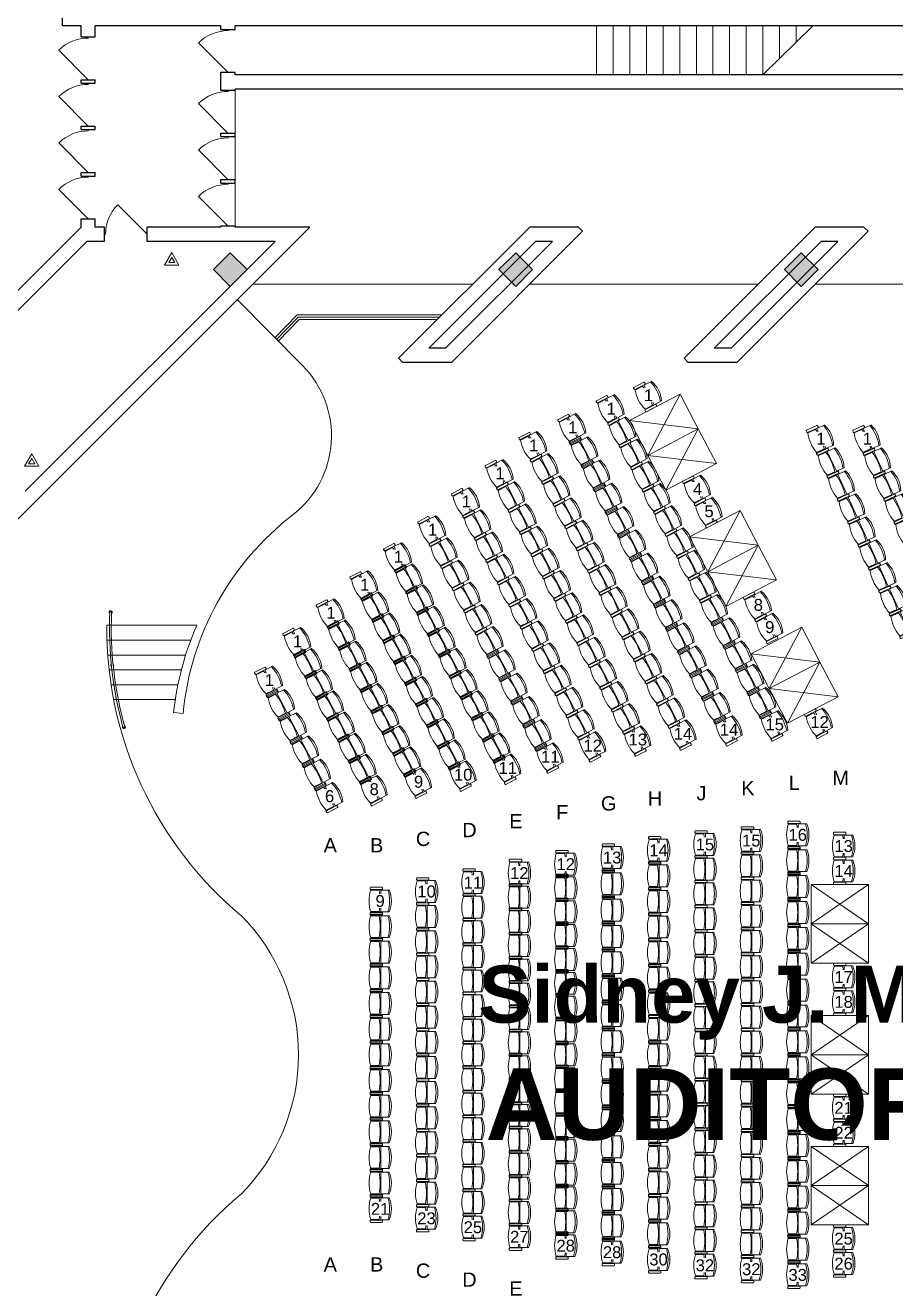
# Model space of a CAD drawing. Header units: inches. Extents: x -68 to 10561, y -2 to 2943.
# Drawn here: x 1302 to 2034, y 1186 to 2248 of the extents above; entities that cross this region are included whole.
import ezdxf
from ezdxf.enums import TextEntityAlignment as Align

# ---------------------------------------------------------------- set-up
doc = ezdxf.new("R2010")
doc.units = ezdxf.units.IN
doc.header["$MEASUREMENT"] = 0
doc.linetypes.add('DASHED', pattern=[0.75, 0.5, -0.25])
doc.layers.get('0').update_dxf_attribs({"linetype": 'CONTINUOUS', "lineweight": 5})
for name, color, linetype, lineweight in [('1_A-ANNO-TEXT-MRMS-LG', 7, 'CONTINUOUS', 5), ('1_A-CLNG-SUSP', 15, 'DASHED', 5), ('1_A-COLS-HTCH', 8, 'CONTINUOUS', 5), ('1_A-COLS-OTLN', 7, 'CONTINUOUS', 25), ('1_A-DOOR-SWNG', 124, 'CONTINUOUS', 5), ('1_A-FLOR-HRAL', 35, 'CONTINUOUS', 5), ('1_A-FLOR-LEVL', 8, 'CONTINUOUS', 5), ('1_A-FLOR-RAIS-STG', 7, 'CONTINUOUS', 5), ('1_A-FLOR-STRS', 134, 'CONTINUOUS', 5), ('1_A-FURN-FIXDsma_a', 254, 'CONTINUOUS', 5), ('1_A-FURN-SPEC-RN', 1, 'CONTINUOUS', 5), ('1_A-FURN-SPEC-SN', 30, 'CONTINUOUS', 5), ('1_A-WALL-FULL', 7, 'CONTINUOUS', 25), ('1_F-PROT-EQPM-EXT', 1, 'CONTINUOUS', 5)]:
    doc.layers.add(name, color=color, linetype=linetype, lineweight=lineweight)
doc.styles.add('HELV-L', font='')
doc.styles.add('LBL1', font='swisseb.ttf')
doc.styles.get('HELV-L').set_extended_font_data('Swis721 Th BT')

# ---------------------------------------------------------------- blocks, each defined once
blk = doc.blocks.new('FEXT-SYM')
for p, q in [((-3, 0), (0, 5.2)), ((-3, 0), (3, 0)), ((-1.27, 1), (0, 3.2)), ((-1.27, 1), (1.27, 1)), ((3, 0), (0, 5.2)), ((1.27, 1), (0, 3.2))]:
    blk.add_line(p, q)
blk = doc.blocks.new('F_MR_SEAT-A4sma')
for p, q in [((-11.5, 8), (-11.5, 17.4)), ((-11, 17.9), (-10, 17.9)), ((-9.5, 8), (-9.5, 17.4)), ((-9, 10.4), (-9, 17.5)), ((9, 10.4), (9, 17.5)), ((9.5, 8), (9.5, 17.4)), ((10, 17.9), (11, 17.9)), ((11.5, 8), (11.5, 17.4)), ((-11, 7.5), (-10, 7.5)), ((-9.2, 9), (9.2, 9)), ((-9.2, 1.9), (-9.2, 9)), ((9.2, 1.9), (9.2, 9)), ((10, 7.5), (11, 7.5))]:
    blk.add_line(p, q)
for centre, radius, start, end in [((-11, 17.4), 0.5, 90, 180), ((-10, 17.4), 0.5, 0, 90), ((0, -11.1), 29.9, 72.4865, 107.5135), ((10, 17.4), 0.5, 90, 180), ((11, 17.4), 0.5, 0, 90), ((-11, 8), 0.5, 180, 270), ((-10, 8), 0.5, 270, 0), ((0, 33), 31.5, 252.9173, 287.0827), ((0, 23.6), 23.6, 246.912, 293.088), ((0, 55.7), 46.2, 258.7559, 281.2441), ((10, 8), 0.5, 180, 270), ((11, 8), 0.5, 270, 0)]:
    blk.add_arc(centre, radius, start, end)
blk = doc.blocks.new('HC_space')
for p, q in [((16.5, 48), (-16.5, 48)), ((-16.5, 48), (-16.5, 0)), ((-16.5, 48), (16.5, 0)), ((16.5, 48), (-16.5, 0)), ((16.5, 48), (16.5, 0)), ((16.5, 0), (-16.5, 0))]:
    blk.add_line(p, q)

msp = doc.modelspace()

# ---------------------------------------------------------------- hatches: boundary and pattern name
at = {"layer": '1_A-COLS-HTCH'}
for points in [[(1474.4, 2028.7), (1488.5, 2042.9), (1474.4, 2057), (1460.2, 2042.9)], [(1714.4, 2028.7), (1728.5, 2042.9), (1714.4, 2057), (1700.2, 2042.9)], [(1954.4, 2028.7), (1968.5, 2042.9), (1954.4, 2057), (1940.2, 2042.9)]]:
    msp.add_hatch(color=256, dxfattribs=at).paths.add_polyline_path(points)

# ---------------------------------------------------------------- linework, layer by layer
at = {"layer": '1_A-CLNG-SUSP'}
for p, q in [((1478.5, 2194.6), (1478.5, 2078.6)), ((1493.2, 2030.6), (1678.1, 2030.6)), ((1726.1, 2030.6), (1918.1, 2030.6)), ((1966.1, 2030.6), (2158.1, 2030.6))]:
    msp.add_line(p, q, dxfattribs=at)
at = {"layer": '1_A-COLS-OTLN'}
for p, q in [((1460.2, 2042.9), (1474.4, 2057)), ((1488.5, 2042.9), (1474.4, 2057)), ((1700.2, 2042.9), (1714.4, 2057)), ((1728.5, 2042.9), (1714.4, 2057)), ((1940.2, 2042.9), (1954.4, 2057)), ((1968.5, 2042.9), (1954.4, 2057)), ((1474.4, 2028.7), (1460.2, 2042.9)), ((1474.4, 2028.7), (1488.5, 2042.9)), ((1714.4, 2028.7), (1700.2, 2042.9)), ((1714.4, 2028.7), (1728.5, 2042.9)), ((1954.4, 2028.7), (1940.2, 2042.9)), ((1954.4, 2028.7), (1968.5, 2042.9))]:
    msp.add_line(p, q, dxfattribs=at)
at = {"layer": '1_A-DOOR-SWNG'}
for p, q in [((1472.5, 2208.7), (1447.8, 2233.4)), ((1355, 2202.5), (1330.2, 2227.3)), ((1355, 2163.5), (1330.2, 2188.3)), ((1472.5, 2157.6), (1447.8, 2182.4)), ((1355, 2124.5), (1330.2, 2149.3)), ((1472.5, 2118.6), (1447.8, 2143.4)), ((1355, 2085.5), (1330.2, 2110.3)), ((1472.5, 2079.6), (1447.8, 2104.4)), ((1404.6, 2072.6), (1379.8, 2097.4))]:
    msp.add_line(p, q, dxfattribs=at)
for centre, start, end in [((1472.5, 2208.7), 89.4634, 135), ((1355, 2202.5), 89.4634, 135), ((1355, 2163.5), 89.4634, 135), ((1472.5, 2157.6), 89.4634, 135), ((1355, 2124.5), 89.4634, 135), ((1472.5, 2118.6), 89.4634, 135), ((1355, 2085.5), 89.4634, 135), ((1472.5, 2079.6), 89.4634, 135), ((1404.6, 2072.6), 135, 180.5366)]:
    msp.add_arc(centre, 35, start, end, dxfattribs=at)
at = {"layer": '1_A-FLOR-HRAL'}
for p, q in [((1530.7, 2004.9), (1512, 1985.6)), ((1531.5, 2002.9), (1513.4, 1984.2)), ((1652.4, 2004.9), (1530.7, 2004.9)), ((1650.4, 2002.9), (1531.5, 2002.9))]:
    msp.add_line(p, q, dxfattribs=at)
for centre, radius, start, end in [((1373.9, 1754.9), 1.25, 304.5453, 230.8054), ((1686, 1741.7), 313.1, 177.5895, 195.4737), ((1373.9, 1754.9), 0.751, 0, 180), ((1686, 1741.7), 311.6, 177.5779, 195.4737), ((1375.3, 1710.2), 1.25, 132.5669, 239.0105), ((1375.3, 1710.2), 1.25, 312.7504, 58.827), ((1385, 1658.3), 1.25, 142.2519, 68.512), ((1385, 1658.3), 0.75, 195.4737, 15.4737)]:
    msp.add_arc(centre, radius, start, end, dxfattribs=at)
at = {"layer": '1_A-FLOR-LEVL', "linetype": 'Continuous'}
for p, q in [((1532.4, 2000.9), (1514.8, 1982.8)), ((1648.4, 2000.9), (1532.4, 2000.9))]:
    msp.add_line(p, q, dxfattribs=at)
at = {"layer": '1_A-FLOR-RAIS-STG'}
for p, q in [((1535.2, 1962.2), (1480.3, 2017.7)), ((1370.7, 1743.9), (1446.2, 1743.9)), ((1426.8, 1670.5), (1434.8, 1669.7))]:
    msp.add_line(p, q, dxfattribs=at)
for centre, radius, start, end in [((1475.5, 1903.1), 84, 307.7542, 44.6816), ((1674.2, 1646.5), 240.6, 127.7542, 174.4633), ((1686, 1741.7), 315.4, 179.6059, 229.9702), ((1680, 1642.8), 254.7, 156.635, 173.7751), ((1365.8, 1382.9), 166, 0, 45), ((1365.8, 1382.9), 166, 315, 0), ((1686, 1024), 315.4, 130.0298, 180.3941)]:
    msp.add_arc(centre, radius, start, end, dxfattribs=at)
at = {"layer": '1_A-FLOR-STRS'}
for p, q in [((1782.2, 2206.6), (1782.2, 2247.7)), ((1796.2, 2206.6), (1796.2, 2247.7)), ((1810.2, 2206.6), (1810.2, 2247.7)), ((1824.2, 2206.6), (1824.2, 2247.7)), ((1838.2, 2206.6), (1838.2, 2247.7)), ((1852.2, 2206.6), (1852.2, 2247.7)), ((1866.2, 2206.6), (1866.2, 2247.7)), ((1880.2, 2206.6), (1880.2, 2247.7)), ((1894.2, 2206.6), (1894.2, 2247.7)), ((1908.2, 2206.6), (1908.2, 2247.7)), ((1922.2, 2206.6), (1922.2, 2247.7)), ((1922.2, 2206.6), (1964.2, 2247.7)), ((1936.2, 2220.3), (1936.2, 2247.7)), ((1950.2, 2234), (1950.2, 2247.7))]:
    msp.add_line(p, q, dxfattribs=at)
at = {"layer": '1_A-FLOR-STRS', "linetype": 'Continuous'}
for p, q in [((1370.8, 1731.4), (1441.2, 1731.4)), ((1371.5, 1718.9), (1436.9, 1718.9)), ((1372.7, 1706.4), (1433.3, 1706.4)), ((1374.3, 1693.9), (1430.4, 1693.9)), ((1376.5, 1681.4), (1428.2, 1681.4))]:
    msp.add_line(p, q, dxfattribs=at)
at = {"layer": '1_A-WALL-FULL'}
for p, q in [((1333.5, 2247.7), (1333.5, 2299)), ((1349, 2247.7), (1333.5, 2247.7)), ((1349, 2238.5), (1349, 2247.7)), ((1466.5, 2247.7), (1361, 2247.7)), ((1361, 2238.5), (1361, 2247.7)), ((1466.5, 2244.7), (1466.5, 2247.7)), ((1466.5, 2244.7), (1478.5, 2244.7)), ((2394.1, 2247.7), (1478.5, 2247.7)), ((1478.5, 2244.7), (1478.5, 2247.7)), ((1349, 2238.5), (1361, 2238.5)), ((1349, 2199.5), (1349, 2202.5)), ((1349, 2202.5), (1361, 2202.5)), ((1349, 2199.5), (1361, 2199.5)), ((1361, 2199.5), (1361, 2202.5)), ((1466.5, 2208.7), (1478.5, 2208.7)), ((1466.5, 2193.6), (1466.5, 2208.7)), ((1478.5, 2206.6), (1478.5, 2208.7)), ((2353.1, 2206.6), (1478.5, 2206.6)), ((1466.5, 2193.6), (1478.5, 2193.6)), ((2358, 2194.6), (1478.5, 2194.6)), ((1478.5, 2193.6), (1478.5, 2194.6)), ((1349, 2160.5), (1349, 2163.5)), ((1349, 2163.5), (1361, 2163.5)), ((1349, 2160.5), (1361, 2160.5)), ((1361, 2160.5), (1361, 2163.5)), ((1466.5, 2157.6), (1478.5, 2157.6)), ((1466.5, 2154.6), (1466.5, 2157.6)), ((1478.5, 2154.6), (1478.5, 2157.6)), ((1466.5, 2154.6), (1478.5, 2154.6)), ((1349, 2121.5), (1349, 2124.5)), ((1349, 2124.5), (1361, 2124.5)), ((1361, 2121.5), (1361, 2124.5)), ((1349, 2121.5), (1361, 2121.5)), ((1466.5, 2118.6), (1478.5, 2118.6)), ((1466.5, 2115.6), (1466.5, 2118.6)), ((1466.5, 2115.6), (1478.5, 2115.6)), ((1478.5, 2115.6), (1478.5, 2118.6)), ((1349, 2085.5), (1361, 2085.5)), ((1349, 2078.6), (1349, 2085.5)), ((1361, 2078.6), (1361, 2085.5)), ((1349, 2078.6), (1169.2, 1898.9)), ((1541.2, 2078.6), (1218.8, 1756.2)), ((1368.6, 2078.6), (1361, 2078.6)), ((1368.6, 2066.6), (1368.6, 2078.6)), ((1404.6, 2066.6), (1404.6, 2078.6)), ((1466.5, 2078.6), (1404.6, 2078.6)), ((1466.5, 2079.6), (1478.5, 2079.6)), ((1466.5, 2078.6), (1466.5, 2079.6)), ((1478.5, 2078.6), (1478.5, 2079.6)), ((1541.2, 2078.6), (1478.5, 2078.6)), ((1726.1, 2078.6), (1615.9, 1968.4)), ((1770.6, 2075.1), (1660.3, 1964.8)), ((1767.1, 2078.6), (1726.1, 2078.6)), ((1770.6, 2075.1), (1767.1, 2078.6)), ((1966.1, 2078.6), (1855.9, 1968.4)), ((2010.6, 2075.1), (1900.3, 1964.8)), ((2007.1, 2078.6), (1966.1, 2078.6)), ((2010.6, 2075.1), (2007.1, 2078.6)), ((1353.9, 2066.6), (1174.2, 1886.9)), ((1512.3, 2066.6), (1302.1, 1856.5)), ((1368.6, 2066.6), (1353.9, 2066.6)), ((1512.3, 2066.6), (1404.6, 2066.6)), ((1731.1, 2066.6), (1641.3, 1976.8)), ((1745.2, 2066.6), (1655.4, 1976.8)), ((1745.2, 2066.6), (1731.1, 2066.6)), ((1971.1, 2066.6), (1881.3, 1976.8)), ((1985.2, 2066.6), (1895.4, 1976.8)), ((1985.2, 2066.6), (1971.1, 2066.6)), ((1655.4, 1976.8), (1641.3, 1976.8)), ((1895.4, 1976.8), (1881.3, 1976.8)), ((1615.9, 1968.4), (1619.4, 1964.8)), ((1660.3, 1964.8), (1619.4, 1964.8)), ((1855.9, 1968.4), (1859.4, 1964.8)), ((1900.3, 1964.8), (1859.4, 1964.8))]:
    msp.add_line(p, q, dxfattribs=at)

# ---------------------------------------------------------------- block references
at = {"layer": '1_A-FURN-FIXDsma_a'}
for name, p, rotation in [('F_MR_SEAT-A4sma', (1834.4, 1941.6), 117.3699794504688), ('F_MR_SEAT-A4sma', (1803, 1930.4), 117.3699794504688), ('HC_space', (1860.2, 1923.6), 117.6583560703336), ('F_MR_SEAT-A4sma', (1770.7, 1914.6), 117.3699794504688), ('F_MR_SEAT-A4sma', (1812.7, 1911.7), 117.3699794504688), ('F_MR_SEAT-A4sma', (1979.5, 1904.6), 114.3517679283563), ('F_MR_SEAT-A4sma', (2018.5, 1904.6), 114.3517679283272), ('F_MR_SEAT-A4sma', (1738, 1899.5), 117.3699794504688), ('F_MR_SEAT-A4sma', (1780.8, 1895), 117.3699794504688), ('F_MR_SEAT-A4sma', (1822.4, 1893.1), 117.3699794504688), ('HC_space', (1875.5, 1894.4), 117.6583560703336), ('F_MR_SEAT-A4sma', (1747.6, 1880.9), 117.3699794504688), ('F_MR_SEAT-A4sma', (1988.3, 1885.4), 114.3517679283563), ('F_MR_SEAT-A4sma', (2027.3, 1885.4), 114.3517679283272), ('F_MR_SEAT-A4sma', (1709.6, 1875.9), 117.3699794504688), ('F_MR_SEAT-A4sma', (1790.9, 1875.5), 117.3699794504688), ('F_MR_SEAT-A4sma', (1832, 1874.4), 117.3699794504688), ('F_MR_SEAT-A4sma', (1757.3, 1862.2), 117.3699794504688), ('F_MR_SEAT-A4sma', (1875.6, 1862.8), 117.3699794504688), ('F_MR_SEAT-A4sma', (1997, 1866.1), 114.3517679283563), ('F_MR_SEAT-A4sma', (2036, 1866.1), 114.3517679283272), ('F_MR_SEAT-A4sma', (1681.3, 1852.3), 117.3699794504688), ('F_MR_SEAT-A4sma', (1719.3, 1857.3), 117.3699794504688), ('F_MR_SEAT-A4sma', (1801, 1856), 117.3699794504688), ('F_MR_SEAT-A4sma', (1841.7, 1855.8), 117.3699794504688), ('F_MR_SEAT-A4sma', (1728.9, 1838.6), 117.3699794504688), ('F_MR_SEAT-A4sma', (1766.9, 1843.6), 117.3699794504688), ('F_MR_SEAT-A4sma', (1885.3, 1844.1), 117.3699794504688), ('F_MR_SEAT-A4sma', (2005.7, 1846.8), 114.3517679283563), ('F_MR_SEAT-A4sma', (2044.7, 1846.8), 114.3517679283272), ('F_MR_SEAT-A4sma', (1653, 1828.7), 117.3699794504688), ('F_MR_SEAT-A4sma', (1691, 1833.7), 117.3699794504688), ('F_MR_SEAT-A4sma', (1811.2, 1836.4), 117.3699794504688), ('F_MR_SEAT-A4sma', (1851.3, 1837.1), 117.3699794504688), ('HC_space', (1910.6, 1825.8), 117.6583560703336), ('F_MR_SEAT-A4sma', (2014.4, 1827.5), 114.3517679283563), ('F_MR_SEAT-A4sma', (2053.4, 1827.5), 114.3517679283272), ('F_MR_SEAT-A4sma', (1738.6, 1820), 117.3699794504688), ('F_MR_SEAT-A4sma', (1776.6, 1824.9), 117.3699794504688), ('F_MR_SEAT-A4sma', (1821.3, 1816.9), 117.3699794504688), ('F_MR_SEAT-A4sma', (1861, 1818.5), 117.3699794504688), ('F_MR_SEAT-A4sma', (1624.2, 1806), 117.3699794504688), ('F_MR_SEAT-A4sma', (1662.6, 1810.1), 117.3699794504688), ('F_MR_SEAT-A4sma', (1700.6, 1815), 117.3699794504688), ('F_MR_SEAT-A4sma', (1786.2, 1806.3), 117.3699794504688), ('F_MR_SEAT-A4sma', (2023.2, 1808.2), 114.3517679283563), ('F_MR_SEAT-A4sma', (1710.3, 1796.4), 117.3699794504688), ('F_MR_SEAT-A4sma', (1748.2, 1801.3), 117.3699794504688), ('F_MR_SEAT-A4sma', (1831.4, 1797.3), 117.3699794504688), ('F_MR_SEAT-A4sma', (1870.6, 1799.8), 117.3699794504688), ('HC_space', (1925.9, 1796.6), 117.6583560703336), ('F_MR_SEAT-A4sma', (1633.4, 1788.2), 117.3699794504688), ('F_MR_SEAT-A4sma', (1672.3, 1791.4), 117.3699794504688), ('F_MR_SEAT-A4sma', (1795.9, 1787.6), 117.3699794504688), ('F_MR_SEAT-A4sma', (2031.9, 1788.9), 114.3517679283563), ('F_MR_SEAT-A4sma', (1595.9, 1782.4), 117.3699794504688), ('F_MR_SEAT-A4sma', (1719.9, 1777.7), 117.3699794504688), ('F_MR_SEAT-A4sma', (1757.9, 1782.7), 117.3699794504688), ('F_MR_SEAT-A4sma', (1841.5, 1777.8), 117.3699794504688), ('F_MR_SEAT-A4sma', (1880.3, 1781.2), 117.3699794504688), ('F_MR_SEAT-A4sma', (1605.1, 1764.6), 117.3699794504688), ('F_MR_SEAT-A4sma', (1642.6, 1770.5), 117.3699794504688), ('F_MR_SEAT-A4sma', (1682, 1772.8), 117.3699794504688), ('F_MR_SEAT-A4sma', (1767.5, 1764), 117.3699794504688), ('F_MR_SEAT-A4sma', (1805.5, 1769), 117.3699794504688), ('F_MR_SEAT-A4sma', (1926.7, 1765.3), 117.3699794504688), ('F_MR_SEAT-A4sma', (2040.6, 1769.7), 114.3517679283563), ('F_MR_SEAT-A4sma', (1567.6, 1758.8), 117.3699794504688), ('F_MR_SEAT-A4sma', (1651.8, 1752.7), 117.3699794504688), ('F_MR_SEAT-A4sma', (1691.6, 1754.1), 117.3699794504688), ('F_MR_SEAT-A4sma', (1729.6, 1759.1), 117.3699794504688), ('F_MR_SEAT-A4sma', (1851.6, 1758.3), 117.3699794504688), ('F_MR_SEAT-A4sma', (1889.9, 1762.5), 117.3699794504688), ('F_MR_SEAT-A4sma', (1614.3, 1746.9), 117.3699794504688), ('F_MR_SEAT-A4sma', (1777.2, 1745.4), 117.3699794504688), ('F_MR_SEAT-A4sma', (1815.2, 1750.3), 117.3699794504688), ('F_MR_SEAT-A4sma', (1900.1, 1743), 117.3699794504688), ('F_MR_SEAT-A4sma', (1936.4, 1746.7), 117.3699794504688), ('F_MR_SEAT-A4sma', (2049.4, 1750.4), 114.3517679283563), ('F_MR_SEAT-A4sma', (1539.5, 1734.8), 117.3699794504688), ('F_MR_SEAT-A4sma', (1576.8, 1741), 117.3699794504688), ('F_MR_SEAT-A4sma', (1661, 1734.9), 117.3699794504688), ('F_MR_SEAT-A4sma', (1701.3, 1735.5), 117.3699794504688), ('F_MR_SEAT-A4sma', (1739.2, 1740.4), 117.3699794504688), ('F_MR_SEAT-A4sma', (1824.8, 1731.7), 117.3699794504688), ('F_MR_SEAT-A4sma', (1861.7, 1738.7), 117.3699794504688), ('HC_space', (1962.4, 1727.6), 117.6583560703336), ('F_MR_SEAT-A4sma', (1586, 1723.3), 117.3699794504688), ('F_MR_SEAT-A4sma', (1623.5, 1729.1), 117.3699794504688), ('F_MR_SEAT-A4sma', (1748.9, 1721.8), 117.3699794504688), ('F_MR_SEAT-A4sma', (1786.9, 1726.7), 117.3699794504688), ('F_MR_SEAT-A4sma', (1910.2, 1723.5), 117.3699794504688), ('F_MR_SEAT-A4sma', (1548.7, 1717), 117.3699794504688), ('F_MR_SEAT-A4sma', (1632.7, 1711.4), 117.3699794504688), ('F_MR_SEAT-A4sma', (1670.2, 1717.2), 117.3699794504688), ('F_MR_SEAT-A4sma', (1711.4, 1715.9), 117.3699794504688), ('F_MR_SEAT-A4sma', (1834.5, 1713), 117.3699794504688), ('F_MR_SEAT-A4sma', (1871.8, 1719.2), 117.3699794504688), ('F_MR_SEAT-A4sma', (1515.8, 1702.2), 117.3699794504688), ('F_MR_SEAT-A4sma', (1595.2, 1705.5), 117.3699794504688), ('F_MR_SEAT-A4sma', (1758.5, 1703.1), 117.3699794504688), ('F_MR_SEAT-A4sma', (1796.5, 1708.1), 117.3699794504688), ('F_MR_SEAT-A4sma', (1881.9, 1699.7), 117.3699794504688), ('F_MR_SEAT-A4sma', (1920.3, 1703.9), 117.3699794504688), ('HC_space', (1977.7, 1698.4), 117.6583560703336), ('F_MR_SEAT-A4sma', (1557.9, 1699.2), 117.3699794504688), ('F_MR_SEAT-A4sma', (1641.9, 1693.6), 117.3699794504688), ('F_MR_SEAT-A4sma', (1679.4, 1699.4), 117.3699794504688), ('F_MR_SEAT-A4sma', (1721.5, 1696.4), 117.3699794504688), ('F_MR_SEAT-A4sma', (1806.2, 1689.4), 117.3699794504688), ('F_MR_SEAT-A4sma', (1844.2, 1694.4), 117.3699794504688), ('F_MR_SEAT-A4sma', (1525.9, 1682.7), 117.3699794504688), ('F_MR_SEAT-A4sma', (1567.1, 1681.5), 117.3699794504688), ('F_MR_SEAT-A4sma', (1604.4, 1687.7), 117.3699794504688), ('F_MR_SEAT-A4sma', (1688.6, 1681.7), 117.3699794504688), ('F_MR_SEAT-A4sma', (1768.2, 1684.5), 117.3699794504688), ('F_MR_SEAT-A4sma', (1892.1, 1680.1), 117.3699794504688), ('F_MR_SEAT-A4sma', (1930.4, 1684.4), 117.3699794504688), ('F_MR_SEAT-A4sma', (1613.5, 1670), 117.3699794504688), ('F_MR_SEAT-A4sma', (1651.1, 1675.8), 117.3699794504688), ('F_MR_SEAT-A4sma', (1731.6, 1676.8), 117.3699794504688), ('F_MR_SEAT-A4sma', (1815.8, 1670.8), 117.3699794504688), ('F_MR_SEAT-A4sma', (1853.8, 1675.7), 117.3699794504688), ('F_MR_SEAT-A4sma', (1536, 1663.1), 117.3699794504688), ('F_MR_SEAT-A4sma', (1576.3, 1663.7), 117.3699794504688), ('F_MR_SEAT-A4sma', (1660.2, 1658.1), 117.3699794504688), ('F_MR_SEAT-A4sma', (1697.8, 1663.9), 117.3699794504688), ('F_MR_SEAT-A4sma', (1741.7, 1657.3), 117.3699794504688), ('F_MR_SEAT-A4sma', (1777.8, 1665.8), 117.3699794504688), ('F_MR_SEAT-A4sma', (1902.2, 1660.6), 117.3699794504688), ('F_MR_SEAT-A4sma', (1940.5, 1664.8), 117.3699794504688), ('F_MR_SEAT-A4sma', (1978.2, 1667), 117.3699794504688), ('F_MR_SEAT-A4sma', (1622.7, 1652.2), 117.3699794504688), ('F_MR_SEAT-A4sma', (1787.5, 1647.2), 117.3699794504688), ('F_MR_SEAT-A4sma', (1825.5, 1652.1), 117.3699794504688), ('F_MR_SEAT-A4sma', (1863.5, 1657.1), 117.3699794504688), ('F_MR_SEAT-A4sma', (1546.1, 1643.6), 117.3699794504688), ('F_MR_SEAT-A4sma', (1585.4, 1645.9), 117.3699794504688), ('F_MR_SEAT-A4sma', (1669.4, 1640.3), 117.3699794504688), ('F_MR_SEAT-A4sma', (1707, 1646.1), 117.3699794504688), ('F_MR_SEAT-A4sma', (1751.8, 1637.8), 117.3699794504688), ('F_MR_SEAT-A4sma', (1594.6, 1628.2), 117.3699794504688), ('F_MR_SEAT-A4sma', (1631.9, 1634.4), 117.3699794504688), ('F_MR_SEAT-A4sma', (1716.2, 1628.4), 117.3699794504688), ('F_MR_SEAT-A4sma', (1556.2, 1624.1), 117.3699794504688), ('F_MR_SEAT-A4sma', (1641.1, 1616.7), 117.3699794504688), ('F_MR_SEAT-A4sma', (1678.6, 1622.6), 117.3699794504688), ('F_MR_SEAT-A4sma', (1566.4, 1604.5), 117.3699794504688), ('F_MR_SEAT-A4sma', (1603.8, 1610.4), 117.3699794504688), ('F_MR_SEAT-A4sma', (1921.9, 1563), 90), ('F_MR_SEAT-A4sma', (1960.9, 1567.8), 90), ('F_MR_SEAT-A4sma', (1843.9, 1554.8), 90), ('F_MR_SEAT-A4sma', (1882.9, 1559.7), 90), ('F_MR_SEAT-A4sma', (1999.5, 1558.4), 90), ('F_MR_SEAT-A4sma', (1765.9, 1543.2), 90), ('F_MR_SEAT-A4sma', (1804.9, 1548.7), 90), ('F_MR_SEAT-A4sma', (1921.9, 1541.8), 90), ('F_MR_SEAT-A4sma', (1960.9, 1546.1), 90), ('F_MR_SEAT-A4sma', (1726.9, 1535.7), 90), ('F_MR_SEAT-A4sma', (1843.9, 1533.3), 90), ('F_MR_SEAT-A4sma', (1882.9, 1538.9), 90), ('F_MR_SEAT-A4sma', (1999.5, 1537.4), 90), ('F_MR_SEAT-A4sma', (1648.9, 1520.2), 90), ('F_MR_SEAT-A4sma', (1687.9, 1527.7), 90), ('F_MR_SEAT-A4sma', (1765.9, 1523.2), 90), ('F_MR_SEAT-A4sma', (1804.9, 1526.6), 90), ('F_MR_SEAT-A4sma', (1882.9, 1518.1), 90), ('F_MR_SEAT-A4sma', (1921.9, 1520.6), 90), ('F_MR_SEAT-A4sma', (1960.9, 1524.3), 90), ('F_MR_SEAT-A4sma', (1609.9, 1512.2), 90), ('F_MR_SEAT-A4sma', (1726.9, 1515.3), 90), ('F_MR_SEAT-A4sma', (1843.9, 1511.8), 90), ('HC_space', (2010.8, 1509.4), 90), ('F_MR_SEAT-A4sma', (1648.9, 1499.1), 90), ('F_MR_SEAT-A4sma', (1687.9, 1507), 90), ('F_MR_SEAT-A4sma', (1765.9, 1503.1), 90), ('F_MR_SEAT-A4sma', (1804.9, 1504.5), 90), ('F_MR_SEAT-A4sma', (1882.9, 1497.3), 90), ('F_MR_SEAT-A4sma', (1921.9, 1499.4), 90), ('F_MR_SEAT-A4sma', (1960.9, 1502.5), 90), ('F_MR_SEAT-A4sma', (1609.9, 1490.6), 90), ('F_MR_SEAT-A4sma', (1687.9, 1486.3), 90), ('F_MR_SEAT-A4sma', (1726.9, 1495), 90), ('F_MR_SEAT-A4sma', (1843.9, 1490.3), 90), ('F_MR_SEAT-A4sma', (1648.9, 1477.9), 90), ('F_MR_SEAT-A4sma', (1765.9, 1483.1), 90), ('F_MR_SEAT-A4sma', (1804.9, 1482.4), 90), ('F_MR_SEAT-A4sma', (1882.9, 1476.5), 90), ('F_MR_SEAT-A4sma', (1921.9, 1478.2), 90), ('F_MR_SEAT-A4sma', (1960.9, 1480.8), 90), ('HC_space', (2010.8, 1476.4), 90), ('F_MR_SEAT-A4sma', (1609.9, 1469.1), 90), ('F_MR_SEAT-A4sma', (1687.9, 1465.6), 90), ('F_MR_SEAT-A4sma', (1726.9, 1474.6), 90), ('F_MR_SEAT-A4sma', (1843.9, 1468.8), 90), ('F_MR_SEAT-A4sma', (1648.9, 1456.8), 90), ('F_MR_SEAT-A4sma', (1726.9, 1454.2), 90), ('F_MR_SEAT-A4sma', (1765.9, 1463), 90), ('F_MR_SEAT-A4sma', (1804.9, 1460.3), 90), ('F_MR_SEAT-A4sma', (1882.9, 1455.7), 90), ('F_MR_SEAT-A4sma', (1921.9, 1457), 90), ('F_MR_SEAT-A4sma', (1960.9, 1459), 90), ('F_MR_SEAT-A4sma', (1609.9, 1447.5), 90), ('F_MR_SEAT-A4sma', (1687.9, 1444.9), 90), ('F_MR_SEAT-A4sma', (1843.9, 1447.3), 90), ('F_MR_SEAT-A4sma', (1999.5, 1448.4), 90), ('F_MR_SEAT-A4sma', (1648.9, 1435.7), 90), ('F_MR_SEAT-A4sma', (1726.9, 1433.8), 90), ('F_MR_SEAT-A4sma', (1765.9, 1443), 90), ('F_MR_SEAT-A4sma', (1804.9, 1438.1), 90), ('F_MR_SEAT-A4sma', (1882.9, 1434.9), 90), ('F_MR_SEAT-A4sma', (1921.9, 1435.8), 90), ('F_MR_SEAT-A4sma', (1960.9, 1437.3), 90), ('F_MR_SEAT-A4sma', (1609.9, 1426), 90), ('F_MR_SEAT-A4sma', (1687.9, 1424.2), 90), ('F_MR_SEAT-A4sma', (1765.9, 1422.9), 90), ('F_MR_SEAT-A4sma', (1843.9, 1425.8), 90), ('F_MR_SEAT-A4sma', (1999.5, 1427.4), 90), ('F_MR_SEAT-A4sma', (1648.9, 1414.6), 90), ('F_MR_SEAT-A4sma', (1726.9, 1413.4), 90), ('F_MR_SEAT-A4sma', (1804.9, 1416), 90), ('F_MR_SEAT-A4sma', (1882.9, 1414.1), 90), ('F_MR_SEAT-A4sma', (1921.9, 1414.6), 90), ('F_MR_SEAT-A4sma', (1960.9, 1415.5), 90), ('F_MR_SEAT-A4sma', (1609.9, 1404.4), 90), ('F_MR_SEAT-A4sma', (1687.9, 1403.5), 90), ('F_MR_SEAT-A4sma', (1765.9, 1402.9), 90), ('F_MR_SEAT-A4sma', (1843.9, 1404.4), 90), ('HC_space', (2010.8, 1399.4), 90), ('F_MR_SEAT-A4sma', (1648.9, 1393.4), 90), ('F_MR_SEAT-A4sma', (1726.9, 1393), 90), ('F_MR_SEAT-A4sma', (1804.9, 1393.9), 90), ('F_MR_SEAT-A4sma', (1882.9, 1393.3), 90), ('F_MR_SEAT-A4sma', (1921.9, 1393.5), 90), ('F_MR_SEAT-A4sma', (1960.9, 1393.7), 90), ('F_MR_SEAT-A4sma', (1609.9, 1382.9), 90), ('F_MR_SEAT-A4sma', (1687.9, 1382.9), 90), ('F_MR_SEAT-A4sma', (1765.9, 1382.9), 90), ('F_MR_SEAT-A4sma', (1843.9, 1382.9), 90), ('F_MR_SEAT-A4sma', (1648.9, 1372.3), 90), ('F_MR_SEAT-A4sma', (1726.9, 1372.7), 90), ('F_MR_SEAT-A4sma', (1804.9, 1371.8), 90), ('F_MR_SEAT-A4sma', (1882.9, 1372.5), 90), ('F_MR_SEAT-A4sma', (1921.9, 1372.3), 90), ('F_MR_SEAT-A4sma', (1960.9, 1372), 90), ('HC_space', (2010.8, 1366.4), 90), ('F_MR_SEAT-A4sma', (1609.9, 1361.3), 90), ('F_MR_SEAT-A4sma', (1687.9, 1362.2), 90), ('F_MR_SEAT-A4sma', (1765.9, 1362.8), 90), ('F_MR_SEAT-A4sma', (1843.9, 1361.4), 90), ('F_MR_SEAT-A4sma', (1648.9, 1351.2), 90), ('F_MR_SEAT-A4sma', (1726.9, 1352.3), 90), ('F_MR_SEAT-A4sma', (1804.9, 1349.7), 90), ('F_MR_SEAT-A4sma', (1882.9, 1351.7), 90), ('F_MR_SEAT-A4sma', (1921.9, 1351.1), 90), ('F_MR_SEAT-A4sma', (1960.9, 1350.2), 90), ('F_MR_SEAT-A4sma', (1609.9, 1339.7), 90), ('F_MR_SEAT-A4sma', (1687.9, 1341.5), 90), ('F_MR_SEAT-A4sma', (1765.9, 1342.8), 90), ('F_MR_SEAT-A4sma', (1843.9, 1339.9), 90), ('F_MR_SEAT-A4sma', (1999.5, 1338.4), 90), ('F_MR_SEAT-A4sma', (1648.9, 1330), 90), ('F_MR_SEAT-A4sma', (1726.9, 1331.9), 90), ('F_MR_SEAT-A4sma', (1804.9, 1327.6), 90), ('F_MR_SEAT-A4sma', (1882.9, 1330.8), 90), ('F_MR_SEAT-A4sma', (1921.9, 1329.9), 90), ('F_MR_SEAT-A4sma', (1960.9, 1328.4), 90), ('F_MR_SEAT-A4sma', (1609.9, 1318.2), 90), ('F_MR_SEAT-A4sma', (1687.9, 1320.8), 90), ('F_MR_SEAT-A4sma', (1765.9, 1322.7), 90), ('F_MR_SEAT-A4sma', (1843.9, 1318.4), 90), ('F_MR_SEAT-A4sma', (1999.5, 1317.4), 90), ('F_MR_SEAT-A4sma', (1648.9, 1308.9), 90), ('F_MR_SEAT-A4sma', (1726.9, 1311.5), 90), ('F_MR_SEAT-A4sma', (1804.9, 1305.5), 90), ('F_MR_SEAT-A4sma', (1882.9, 1310), 90), ('F_MR_SEAT-A4sma', (1921.9, 1308.7), 90), ('F_MR_SEAT-A4sma', (1960.9, 1306.7), 90), ('F_MR_SEAT-A4sma', (1609.9, 1296.6), 90), ('F_MR_SEAT-A4sma', (1687.9, 1300.1), 90), ('F_MR_SEAT-A4sma', (1765.9, 1302.7), 90), ('F_MR_SEAT-A4sma', (1843.9, 1296.9), 90), ('F_MR_SEAT-A4sma', (1648.9, 1287.8), 90), ('F_MR_SEAT-A4sma', (1726.9, 1291.1), 90), ('F_MR_SEAT-A4sma', (1882.9, 1289.2), 90), ('F_MR_SEAT-A4sma', (1921.9, 1287.5), 90), ('F_MR_SEAT-A4sma', (1960.9, 1284.9), 90), ('HC_space', (2010.8, 1289.4), 90), ('F_MR_SEAT-A4sma', (1609.9, 1275.1), 90), ('F_MR_SEAT-A4sma', (1687.9, 1279.4), 90), ('F_MR_SEAT-A4sma', (1765.9, 1282.6), 90), ('F_MR_SEAT-A4sma', (1804.9, 1283.3), 90), ('F_MR_SEAT-A4sma', (1843.9, 1275.4), 90), ('F_MR_SEAT-A4sma', (1648.9, 1266.6), 90), ('F_MR_SEAT-A4sma', (1726.9, 1270.8), 90), ('F_MR_SEAT-A4sma', (1882.9, 1268.4), 90), ('F_MR_SEAT-A4sma', (1921.9, 1266.3), 90), ('F_MR_SEAT-A4sma', (1960.9, 1263.2), 90), ('F_MR_SEAT-A4sma', (1609.9, 1253.5), 90), ('F_MR_SEAT-A4sma', (1687.9, 1258.7), 90), ('F_MR_SEAT-A4sma', (1765.9, 1262.6), 90), ('F_MR_SEAT-A4sma', (1804.9, 1261.2), 90), ('F_MR_SEAT-A4sma', (1843.9, 1253.9), 90), ('HC_space', (2010.8, 1256.4), 90), ('F_MR_SEAT-A4sma', (1648.9, 1245.5), 90), ('F_MR_SEAT-A4sma', (1726.9, 1250.4), 90), ('F_MR_SEAT-A4sma', (1765.9, 1242.5), 90), ('F_MR_SEAT-A4sma', (1882.9, 1247.6), 90), ('F_MR_SEAT-A4sma', (1921.9, 1245.1), 90), ('F_MR_SEAT-A4sma', (1687.9, 1238), 90), ('F_MR_SEAT-A4sma', (1804.9, 1239.1), 90), ('F_MR_SEAT-A4sma', (1843.9, 1232.4), 90), ('F_MR_SEAT-A4sma', (1960.9, 1241.4), 90), ('F_MR_SEAT-A4sma', (1726.9, 1230), 90), ('F_MR_SEAT-A4sma', (1765.9, 1222.5), 90), ('F_MR_SEAT-A4sma', (1882.9, 1226.8), 90), ('F_MR_SEAT-A4sma', (1921.9, 1223.9), 90), ('F_MR_SEAT-A4sma', (1999.5, 1228.4), 90), ('F_MR_SEAT-A4sma', (1804.9, 1217), 90), ('F_MR_SEAT-A4sma', (1843.9, 1210.9), 90), ('F_MR_SEAT-A4sma', (1960.9, 1219.6), 90), ('F_MR_SEAT-A4sma', (1882.9, 1206), 90), ('F_MR_SEAT-A4sma', (1921.9, 1202.7), 90), ('F_MR_SEAT-A4sma', (1999.5, 1207.4), 90), ('F_MR_SEAT-A4sma', (1960.9, 1197.9), 90)]:
    msp.add_blockref(name, p, dxfattribs=dict(at, rotation=rotation))
at = {"layer": '1_F-PROT-EQPM-EXT', "xscale": 2, "yscale": 2, "zscale": 2}
for p in [(1425.2, 2046.7), (1307.5, 1877.6)]:
    msp.add_blockref('FEXT-SYM', p, dxfattribs=at)

# ---------------------------------------------------------------- texts
at = {"layer": '1_A-ANNO-TEXT-MRMS-LG', "style": 'LBL1'}
for s, height, p in [('Sidney J. Marcus', 48, (1956.8, 1409.9)), ('AUDITORIUM', 60, (1956.8, 1311.4))]:
    msp.add_text(s, height=height, dxfattribs=at).set_placement(p, align=Align.CENTER)
at = {"layer": '1_A-FURN-SPEC-RN', "char_height": 12, "width": 8.692, "attachment_point": 5, "style": 'HELV-L', "bg_fill": 3, "box_fill_scale": 1.1, "bg_fill_color": 256, "bg_fill_transparency": 0}
for s, insert in [('K', (1909.5, 1607.1)), ('L', (1948.5, 1611.4)), ('M', (1987.5, 1615.7)), ('H', (1831.5, 1598.4)), ('J', (1870.5, 1602.7)), ('F', (1753.5, 1586.8)), ('G', (1792.5, 1594.1)), ('E', (1714.5, 1579.3)), ('D', (1675.5, 1571.8)), ('A', (1558.5, 1559)), ('B', (1597.5, 1559)), ('C', (1636.5, 1564.3)), ('A', (1558.5, 1206.7)), ('B', (1597.5, 1206.7)), ('C', (1636.5, 1201.4)), ('D', (1675.5, 1193.9)), ('E', (1714.5, 1186.4))]:
    msp.add_mtext(s, dxfattribs=dict(at, insert=insert))

# ---------------------------------------------------------------- next in the draw order: texts
at = {"layer": '1_A-FURN-SPEC-SN', "char_height": 10, "width": 8.692, "attachment_point": 5, "style": 'HELV-L', "bg_fill": 3, "box_fill_scale": 1.1, "bg_fill_color": 256, "bg_fill_transparency": 0}
for s, insert in [('1', (1826, 1937.3)), ('1', (1794.6, 1926)), ('1', (1762.3, 1910.2)), ('1', (1729.5, 1895.1)), ('1', (1970.9, 1900.7)), ('1', (2009.9, 1900.7)), ('1', (1701.2, 1871.6)), ('4', (1867.2, 1858.4)), ('1', (1672.9, 1848)), ('5', (1876.9, 1839.7)), ('1', (1644.5, 1824.3)), ('1', (1615.8, 1801.6)), ('1', (1587.4, 1778)), ('8', (1918.3, 1761)), ('1', (1559.1, 1754.4)), ('9', (1927.9, 1742.3)), ('1', (1531, 1730.4)), ('1', (1507.3, 1697.8)), ('12', (1969.8, 1662.6)), ('14', (1855, 1652.7)), ('14', (1893.7, 1656.2)), ('15', (1932.1, 1660.5)), ('12', (1779.1, 1642.8)), ('13', (1817, 1647.8)), ('11', (1743.4, 1633.4)), ('11', (1707.7, 1624)), ('9', (1632.7, 1612.3)), ('10', (1670.2, 1618.2)), ('6', (1557.9, 1600.2)), ('8', (1595.4, 1606.1)), ('16', (1951.4, 1567.7)), ('15', (1873.4, 1559.6)), ('15', (1912.4, 1562.9)), ('13', (1990, 1558.3)), ('13', (1795.4, 1548.6)), ('14', (1834.4, 1554.7)), ('12', (1717.4, 1535.6)), ('12', (1756.4, 1543.1)), ('14', (1990, 1537.3)), ('11', (1678.4, 1527.6)), ('10', (1639.4, 1520.1)), ('9', (1600.4, 1512.1)), ('17', (1990, 1448.3)), ('18', (1990, 1427.3)), ('21', (1990, 1338.3)), ('22', (1990, 1317.3)), ('21', (1600.4, 1253.4)), ('23', (1639.4, 1245.4)), ('25', (1678.4, 1237.9)), ('27', (1717.4, 1229.9)), ('25', (1990, 1228.3)), ('28', (1756.4, 1222.4)), ('28', (1795.4, 1216.9)), ('30', (1834.4, 1210.8)), ('32', (1873.4, 1205.9)), ('26', (1990, 1207.3)), ('32', (1912.4, 1202.6)), ('33', (1951.4, 1197.8))]:
    msp.add_mtext(s, dxfattribs=dict(at, insert=insert))

doc.saveas('drawing.dxf')
